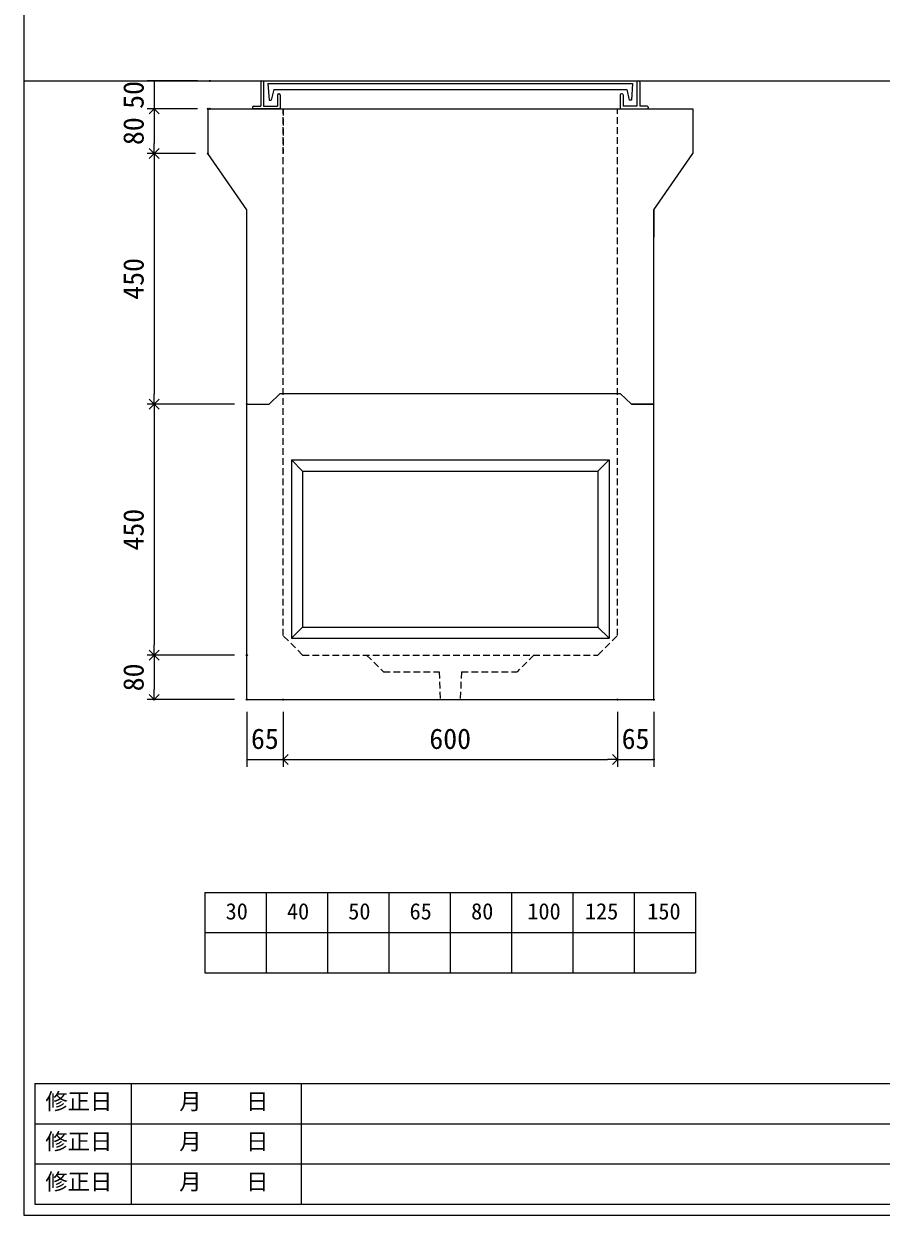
# Model space of a CAD drawing. Units: millimetres, scale not verified. Extents: x -4890 to 18490, y -2300 to 2300.
# Drawn here: x -1230 to 308, y -1975 to 162 of the extents above; entities that cross this region are included whole.
import ezdxf
from ezdxf.enums import TextEntityAlignment as Align

# ---------------------------------------------------------------- set-up
doc = ezdxf.new("R2010")
doc.units = ezdxf.units.MM
doc.header["$LTSCALE"] = 10
doc.header["$PDMODE"] = 32
doc.header["$PDSIZE"] = 2
doc.linetypes.add('DASHED1', pattern=[1.8, 1.2, -0.6])
doc.layers.add('0-1_Defpoints', color=7, linetype='Continuous')
for name, color, linetype, lineweight in [('0-2_waku', 7, 'Continuous', 18), ('0-3_gaikei', 7, 'Continuous', 18), ('0-4_kakure', 7, 'DASHED1', 5), ('0-5_sunpou', 7, 'Continuous', 5), ('0-9_uchigawa', 6, 'Continuous', 18), ('0-B_futa', 3, 'Continuous', 18), ('0-C_GL', 4, 'Continuous', 18), ('0-E_文字１', 7, 'Continuous', 18)]:
    doc.layers.add(name, color=color, linetype=linetype, lineweight=lineweight)
doc.styles.add('ＭＳ ゴシック', font='')
doc.styles.get('ＭＳ ゴシック').set_extended_font_data('MS Gothic')

# ---------------------------------------------------------------- blocks, each defined once
blk = doc.blocks.new('D44')
at = {"layer": '0-1_Defpoints'}
for p in [(617.32, 1154.36), (682.32, 1154.36), (682.32, 1046.89)]:
    blk.add_point(p, dxfattribs=at)
at = {"layer": '0-5_sunpou'}
for p, q in [((617.32, 1132.36), (617.32, 1033.89)), ((682.32, 1132.36), (682.32, 1033.89)), ((617.32, 1046.89), (682.32, 1046.89))]:
    blk.add_line(p, q, dxfattribs=at)
at = {"layer": '0-5_sunpou', "style": 'ＭＳ ゴシック'}
blk.add_text('65', height=36.66, dxfattribs=at).set_placement((624.82, 1054.89), align=Align.BOTTOM_LEFT)
blk = doc.blocks.new('_Open90')
at = {"layer": '0-5_sunpou'}
blk.add_line((0, 0), (-1, 0), dxfattribs=at)
blk.add_lwpolyline([(-0.5, 0.5), (0, 0), (-0.5, -0.5)], dxfattribs=at)
blk = doc.blocks.new('D45')
at = {"layer": '0-1_Defpoints'}
for p in [(682.32, 1154.36), (1282.32, 1154.36), (1282.32, 1046.89)]:
    blk.add_point(p, dxfattribs=at)
at = {"layer": '0-5_sunpou'}
for p, q in [((682.32, 1132.36), (682.32, 1033.89)), ((1282.32, 1132.36), (1282.32, 1033.89)), ((700.32, 1046.89), (1264.32, 1046.89))]:
    blk.add_line(p, q, dxfattribs=at)
at = {"layer": '0-5_sunpou', "xscale": 18, "yscale": 18, "rotation": 180}
blk.add_blockref('_Open90', (682.32, 1046.89), dxfattribs=at)
at = {"layer": '0-5_sunpou', "xscale": 18, "yscale": 18}
blk.add_blockref('_Open90', (1282.32, 1046.89), dxfattribs=at)
at = {"layer": '0-5_sunpou', "style": 'ＭＳ ゴシック'}
blk.add_text('600', height=36.66, dxfattribs=at).set_placement((944.82, 1054.89), align=Align.BOTTOM_LEFT)
blk = doc.blocks.new('D46')
at = {"layer": '0-1_Defpoints'}
for p in [(1282.32, 1154.36), (1347.32, 1154.36), (1347.32, 1046.89)]:
    blk.add_point(p, dxfattribs=at)
at = {"layer": '0-5_sunpou'}
for p, q in [((1282.32, 1132.36), (1282.32, 1033.89)), ((1347.32, 1132.36), (1347.32, 1033.89)), ((1282.32, 1046.89), (1347.32, 1046.89))]:
    blk.add_line(p, q, dxfattribs=at)
at = {"layer": '0-5_sunpou', "style": 'ＭＳ ゴシック'}
blk.add_text('65', height=36.66, dxfattribs=at).set_placement((1289.82, 1054.89), align=Align.BOTTOM_LEFT)
blk = doc.blocks.new('D47')
at = {"layer": '0-1_Defpoints'}
for p in [(547.32, 2214.36), (451.29, 2134.36), (547.32, 2134.36)]:
    blk.add_point(p, dxfattribs=at)
at = {"layer": '0-5_sunpou'}
for p, q in [((525.32, 2214.36), (438.29, 2214.36)), ((451.29, 2196.36), (451.29, 2152.36)), ((525.32, 2134.36), (438.29, 2134.36))]:
    blk.add_line(p, q, dxfattribs=at)
at = {"layer": '0-5_sunpou', "xscale": 18, "yscale": 18}
for p, rotation in [((451.29, 2214.36), 90), ((451.29, 2134.36), 270)]:
    blk.add_blockref('_Open90', p, dxfattribs=dict(at, rotation=rotation))
at = {"layer": '0-5_sunpou', "style": 'ＭＳ ゴシック'}
blk.add_text('80', height=36.66, rotation=90, dxfattribs=at).set_placement((443.29, 2149.36), align=Align.BOTTOM_LEFT)
blk = doc.blocks.new('D48')
at = {"layer": '0-1_Defpoints'}
for p in [(547.32, 2134.36), (451.29, 1684.36), (617.32, 1684.36)]:
    blk.add_point(p, dxfattribs=at)
at = {"layer": '0-5_sunpou'}
for p, q in [((525.32, 2134.36), (438.29, 2134.36)), ((451.29, 2116.36), (451.29, 1702.36)), ((595.32, 1684.36), (438.29, 1684.36))]:
    blk.add_line(p, q, dxfattribs=at)
at = {"layer": '0-5_sunpou', "xscale": 18, "yscale": 18}
for p, rotation in [((451.29, 2134.36), 90), ((451.29, 1684.36), 270)]:
    blk.add_blockref('_Open90', p, dxfattribs=dict(at, rotation=rotation))
at = {"layer": '0-5_sunpou', "style": 'ＭＳ ゴシック'}
blk.add_text('450', height=36.66, rotation=90, dxfattribs=at).set_placement((443.29, 1871.86), align=Align.BOTTOM_LEFT)
blk = doc.blocks.new('D49')
at = {"layer": '0-1_Defpoints'}
for p in [(617.32, 1684.36), (451.29, 1234.36), (617.32, 1234.36)]:
    blk.add_point(p, dxfattribs=at)
at = {"layer": '0-5_sunpou'}
for p, q in [((595.32, 1684.36), (438.29, 1684.36)), ((451.29, 1666.36), (451.29, 1252.36)), ((595.32, 1234.36), (438.29, 1234.36))]:
    blk.add_line(p, q, dxfattribs=at)
at = {"layer": '0-5_sunpou', "xscale": 18, "yscale": 18}
for p, rotation in [((451.29, 1684.36), 90), ((451.29, 1234.36), 270)]:
    blk.add_blockref('_Open90', p, dxfattribs=dict(at, rotation=rotation))
at = {"layer": '0-5_sunpou', "style": 'ＭＳ ゴシック'}
blk.add_text('450', height=36.66, rotation=90, dxfattribs=at).set_placement((443.29, 1421.86), align=Align.BOTTOM_LEFT)
blk = doc.blocks.new('D50')
at = {"layer": '0-1_Defpoints'}
for p in [(617.32, 1234.36), (451.29, 1154.36), (617.32, 1154.36)]:
    blk.add_point(p, dxfattribs=at)
at = {"layer": '0-5_sunpou'}
for p, q in [((595.32, 1234.36), (438.29, 1234.36)), ((451.29, 1216.36), (451.29, 1172.36)), ((595.32, 1154.36), (438.29, 1154.36))]:
    blk.add_line(p, q, dxfattribs=at)
at = {"layer": '0-5_sunpou', "xscale": 18, "yscale": 18}
for p, rotation in [((451.29, 1234.36), 90), ((451.29, 1154.36), 270)]:
    blk.add_blockref('_Open90', p, dxfattribs=dict(at, rotation=rotation))
at = {"layer": '0-5_sunpou', "style": 'ＭＳ ゴシック'}
blk.add_text('80', height=36.66, rotation=90, dxfattribs=at).set_placement((443.29, 1169.36), align=Align.BOTTOM_LEFT)
blk = doc.blocks.new('D75')
at = {"layer": '0-1_Defpoints'}
for p in [(551.05, 2264.36), (451.29, 2214.36), (551.05, 2214.36)]:
    blk.add_point(p, dxfattribs=at)
at = {"layer": '0-5_sunpou'}
for p, q in [((529.05, 2264.36), (438.29, 2264.36)), ((451.29, 2264.36), (451.29, 2214.36)), ((529.05, 2214.36), (438.29, 2214.36))]:
    blk.add_line(p, q, dxfattribs=at)
at = {"layer": '0-5_sunpou', "style": 'ＭＳ ゴシック'}
blk.add_text('50', height=36.66, rotation=90, dxfattribs=at).set_placement((443.29, 2214.36), align=Align.BOTTOM_LEFT)

msp = doc.modelspace()

# ---------------------------------------------------------------- linework, layer by layer
at = {"layer": '0-2_waku'}
for p, q in [((-1230.06, 2299.74), (-1230.06, -1975.26)), ((-1230.06, 2299.74), (-1230.06, -1975.26)), ((-905.06, -1396.26), (-25.06, -1396.26)), ((-905.06, -1396.26), (-905.06, -1540.26)), ((-905.06, -1396.26), (-905.06, -1540.26)), ((-905.06, -1396.26), (-905.06, -1540.26)), ((-905.06, -1396.26), (-905.06, -1540.26)), ((-795.06, -1396.26), (-795.06, -1540.26)), ((-685.06, -1396.26), (-685.06, -1540.26)), ((-685.06, -1396.26), (-685.06, -1540.26)), ((-575.06, -1396.26), (-575.06, -1540.26)), ((-465.06, -1396.26), (-465.06, -1540.26)), ((-355.06, -1396.26), (-355.06, -1540.26)), ((-245.06, -1396.26), (-245.06, -1540.26)), ((-135.06, -1396.26), (-135.06, -1540.26)), ((-25.06, -1396.26), (-25.06, -1540.26)), ((-905.06, -1468.26), (-25.06, -1468.26)), ((-905.06, -1540.26), (-25.06, -1540.26)), ((-1210.06, -1739.26), (-1210.06, -1955.26)), ((-1210.06, -1739.26), (817.94, -1739.26)), ((-1037.56, -1739.26), (-1037.56, -1955.26)), ((-732.56, -1739.26), (-732.56, -1955.26)), ((-732.56, -1739.26), (-732.56, -1955.26)), ((-1210.06, -1811.26), (817.94, -1811.26)), ((-1210.06, -1883.26), (529.94, -1883.26)), ((-1210.06, -1955.26), (817.94, -1955.26)), ((-1230.06, -1975.26), (4889.94, -1975.26)), ((-1230.06, -1975.26), (4889.94, -1975.26))]:
    msp.add_line(p, q, dxfattribs=at)
at = {"layer": '0-3_gaikei'}
for p, q in [((-900.06, 9.74), (-900.06, -70.26)), ((-900.06, 9.74), (-30.06, 9.74)), ((-30.06, 9.74), (-30.06, -70.26)), ((-830.06, -171.26), (-900.06, -70.26)), ((-100.06, -171.26), (-30.06, -70.26)), ((-830.06, -1050.26), (-830.06, -171.26)), ((-100.06, -171.26), (-100.06, -220.26)), ((-100.06, -1050.26), (-100.06, -171.26)), ((-770.06, -501.26), (-790.06, -520.26)), ((-770.06, -501.26), (-790.06, -520.26)), ((-770.06, -501.26), (-790.06, -520.26)), ((-770.06, -501.26), (-160.06, -501.26)), ((-140.06, -520.26), (-160.06, -501.26)), ((-830.06, -520.26), (-790.06, -520.26)), ((-830.06, -520.26), (-790.06, -520.26)), ((-830.06, -520.26), (-790.06, -520.26)), ((-140.06, -520.26), (-100.06, -520.26)), ((-100.06, -520.26), (-140.06, -520.26)), ((-100.06, -520.26), (-140.06, -520.26)), ((-100.06, -520.26), (-140.06, -520.26)), ((-830.06, -1050.26), (-100.06, -1050.26))]:
    msp.add_line(p, q, dxfattribs=at)
for points in [[(-140.06, -520.26), (-160.06, -501.26), (-140.06, -520.26)], [(-140.06, -520.26), (-100.06, -520.26), (-140.06, -520.26)]]:
    msp.add_lwpolyline(points, dxfattribs=at)
at = {"layer": '0-4_kakure'}
for p, q in [((-765.06, 9.74), (-765.06, -70.26)), ((-765.06, -935.26), (-765.06, 9.74)), ((-165.06, -935.26), (-165.06, 9.74)), ((-730.06, -970.26), (-765.06, -935.26)), ((-200.06, -970.26), (-165.06, -935.26)), ((-730.06, -970.26), (-200.06, -970.26)), ((-615.06, -970.26), (-585.06, -1000.26)), ((-315.06, -970.26), (-345.06, -1000.26)), ((-445.06, -1000.26), (-447.06, -1050.26)), ((-445.06, -1000.26), (-345.06, -1000.26))]:
    msp.add_line(p, q, dxfattribs=at)
msp.add_lwpolyline([(-585.06, -1000.26), (-485.06, -1000.26), (-483.06, -1050.26)], dxfattribs=at)
at = {"layer": '0-9_uchigawa'}
for p, q in [((-750.06, -620.26), (-750.06, -940.26)), ((-750.06, -620.26), (-180.06, -620.26)), ((-750.06, -620.26), (-730.06, -640.26)), ((-730.06, -640.26), (-730.06, -920.26)), ((-730.06, -640.26), (-730.06, -920.26)), ((-730.06, -640.26), (-200.06, -640.26)), ((-200.06, -640.26), (-180.06, -620.26)), ((-200.06, -640.26), (-200.06, -920.26)), ((-200.06, -640.26), (-200.06, -920.26)), ((-180.06, -620.26), (-180.06, -940.26)), ((-750.06, -940.26), (-730.06, -920.26)), ((-750.06, -940.26), (-465.06, -940.26)), ((-730.06, -920.26), (-465.06, -920.26)), ((-465.06, -920.26), (-200.06, -920.26)), ((-465.06, -940.26), (-180.06, -940.26)), ((-180.06, -940.26), (-200.06, -920.26))]:
    msp.add_line(p, q, dxfattribs=at)
at = {"layer": '0-B_futa'}
for p, q in [((-805.06, 57.74), (-805.06, 14.74)), ((-803.06, 59.74), (-800.06, 59.74)), ((-800.06, 59.74), (-800.06, 14.74)), ((-792.24, 55.24), (-137.91, 55.24)), ((-792.24, 55.24), (-789.76, 25.24)), ((-781.73, 44.24), (-786.04, 25.24)), ((-781.73, 44.24), (-148.39, 44.24)), ((-148.39, 44.24), (-144.07, 25.24)), ((-137.91, 55.24), (-140.16, 25.24)), ((-130.06, 59.74), (-130.06, 14.74)), ((-130.06, 59.74), (-127.06, 59.74)), ((-125.06, 57.74), (-125.06, 14.74)), ((-789.76, 25.24), (-786.04, 25.24)), ((-775.06, 34.74), (-775.06, 14.74)), ((-773.06, 36.74), (-772.06, 36.74)), ((-770.06, 34.74), (-770.06, 9.74)), ((-160.06, 34.74), (-160.06, 9.74)), ((-157.06, 36.74), (-158.06, 36.74)), ((-155.06, 34.74), (-155.06, 14.74)), ((-140.16, 25.24), (-144.07, 25.24)), ((-820.06, 12.74), (-820.06, 11.74)), ((-818.06, 14.74), (-805.06, 14.74)), ((-770.06, 9.74), (-818.06, 9.74)), ((-800.06, 14.74), (-775.06, 14.74)), ((-160.06, 9.74), (-112.06, 9.74)), ((-130.06, 14.74), (-155.06, 14.74)), ((-112.06, 14.74), (-125.06, 14.74)), ((-110.06, 12.74), (-110.06, 11.74))]:
    msp.add_line(p, q, dxfattribs=at)
for centre, start, end in [((-803.06, 57.74), 90, 180), ((-127.06, 57.74), 0, 90), ((-773.06, 34.74), 90, 180), ((-772.06, 34.74), 0, 90), ((-158.06, 34.74), 90, 180), ((-157.06, 34.74), 0, 90), ((-818.06, 12.74), 90, 180), ((-818.06, 11.74), 180, 270), ((-112.06, 12.74), 0, 90), ((-112.06, 11.74), 270, 0)]:
    msp.add_arc(centre, 2, start, end, dxfattribs=at)
at = {"layer": '0-C_GL'}
msp.add_line((-1230.06, 59.74), (4889.94, 59.74), dxfattribs=at)

# ---------------------------------------------------------------- block references
at = {"layer": '0-5_sunpou'}
for name in ['D75', 'D47', 'D48', 'D49', 'D50', 'D44', 'D45', 'D46']:
    msp.add_blockref(name, (-1447.37, -2204.62), dxfattribs=at)

# ---------------------------------------------------------------- texts
at = {"layer": '0-E_文字１', "style": 'ＭＳ ゴシック'}
for s, p in [('30', (-868.05, -1453.51)), ('40', (-758.05, -1453.51)), ('50', (-648.05, -1453.51)), ('65', (-538.05, -1453.51)), ('80', (-427.64, -1453.51)), ('100', (-326.77, -1453.51)), ('125', (-223.38, -1453.51)), ('150', (-111.62, -1453.51)), ('修正日', (-1191.41, -1794.55)), ('\u3000\u3000月\u3000\u3000日', (-1031.26, -1794.55)), ('修正日', (-1191.41, -1866.55)), ('\u3000\u3000月\u3000\u3000日', (-1031.26, -1866.55)), ('修正日', (-1191.41, -1938.55)), ('\u3000\u3000月\u3000\u3000日', (-1031.26, -1938.55))]:
    msp.add_text(s, height=29.33, dxfattribs=at).set_placement(p, align=Align.BOTTOM_LEFT)

doc.saveas('drawing.dxf')
